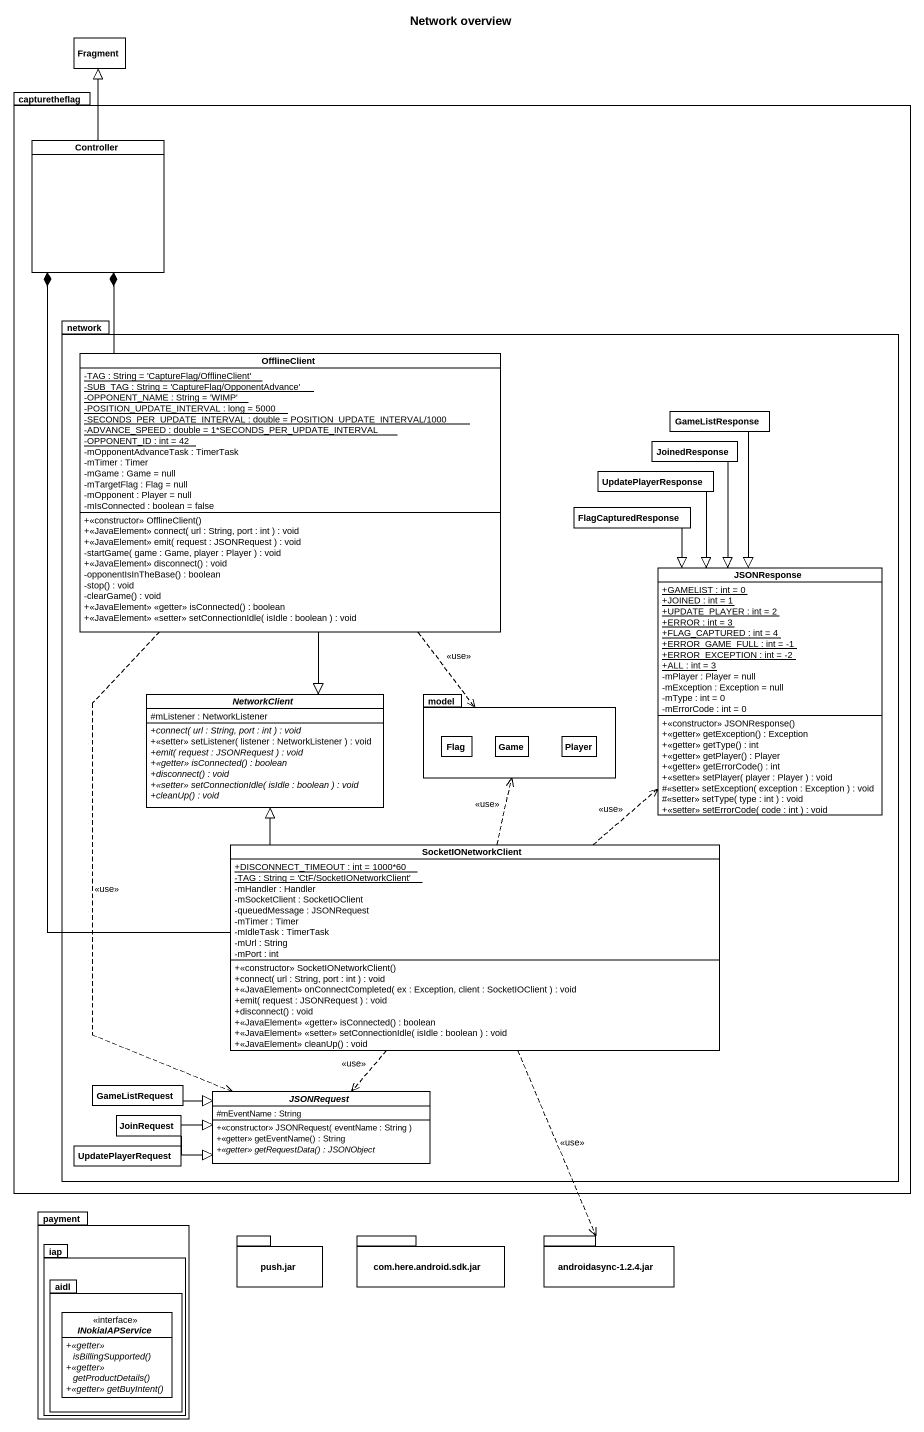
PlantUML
@startuml
title Network overview
hide circle
hide empty members
skinparam classAttributeIconSize 0
class Fragment
package capturetheflag {
  class Controller
  package "network" as network_ {
    class OfflineClient {
      {static} -TAG : String = 'CaptureFlag/OfflineClient'
      {static} -SUB_TAG : String = 'CaptureFlag/OpponentAdvance'
      {static} -OPPONENT_NAME : String = 'WIMP'
      {static} -POSITION_UPDATE_INTERVAL : long = 5000
      {static} -SECONDS_PER_UPDATE_INTERVAL : double = POSITION_UPDATE_INTERVAL/1000
      {static} -ADVANCE_SPEED : double = 1*SECONDS_PER_UPDATE_INTERVAL
      {static} -OPPONENT_ID : int = 42
      -mOpponentAdvanceTask : TimerTask
      -mTimer : Timer
      -mGame : Game = null
      -mTargetFlag : Flag = null
      -mOpponent : Player = null
      -mIsConnected : boolean = false
      +<<constructor>> OfflineClient()
      +<<JavaElement>> connect( url : String, port : int ) : void
      +<<JavaElement>> emit( request : JSONRequest ) : void
      -startGame( game : Game, player : Player ) : void
      +<<JavaElement>> disconnect() : void
      -opponentIsInTheBase() : boolean
      -stop() : void
      -clearGame() : void
      +<<JavaElement>> <<getter>> isConnected() : boolean
      +<<JavaElement>> <<setter>> setConnectionIdle( isIdle : boolean ) : void
    }
    class GameListResponse
    class UpdatePlayerResponse
    class JoinedResponse
    class FlagCapturedResponse
    class JSONResponse {
      {static} +GAMELIST : int = 0
      {static} +JOINED : int = 1
      {static} +UPDATE_PLAYER : int = 2
      {static} +ERROR : int = 3
      {static} +FLAG_CAPTURED : int = 4
      {static} +ERROR_GAME_FULL : int = -1
      {static} +ERROR_EXCEPTION : int = -2
      {static} +ALL : int = 3
      -mPlayer : Player = null
      -mException : Exception = null
      -mType : int = 0
      -mErrorCode : int = 0
      +<<constructor>> JSONResponse()
      +<<getter>> getException() : Exception
      +<<getter>> getType() : int
      +<<getter>> getPlayer() : Player
      +<<getter>> getErrorCode() : int
      +<<setter>> setPlayer( player : Player ) : void
      #<<setter>> setException( exception : Exception ) : void
      #<<setter>> setType( type : int ) : void
      +<<setter>> setErrorCode( code : int ) : void
    }
    abstract class NetworkClient {
      #mListener : NetworkListener
      {abstract} +connect( url : String, port : int ) : void
      +<<setter>> setListener( listener : NetworkListener ) : void
      {abstract} +emit( request : JSONRequest ) : void
      {abstract} +<<getter>> isConnected() : boolean
      {abstract} +disconnect() : void
      {abstract} +<<setter>> setConnectionIdle( isIdle : boolean ) : void
      {abstract} +cleanUp() : void
    }
    package model {
      class Flag
      class Game
      class Player
    }
    class SocketIONetworkClient {
      {static} +DISCONNECT_TIMEOUT : int = 1000*60
      {static} -TAG : String = 'CtF/SocketIONetworkClient'
      -mHandler : Handler
      -mSocketClient : SocketIOClient
      -queuedMessage : JSONRequest
      -mTimer : Timer
      -mIdleTask : TimerTask
      -mUrl : String
      -mPort : int
      +<<constructor>> SocketIONetworkClient()
      +connect( url : String, port : int ) : void
      +<<JavaElement>> onConnectCompleted( ex : Exception, client : SocketIOClient ) : void
      +emit( request : JSONRequest ) : void
      +disconnect() : void
      +<<JavaElement>> <<getter>> isConnected() : boolean
      +<<JavaElement>> <<setter>> setConnectionIdle( isIdle : boolean ) : void
      +<<JavaElement>> cleanUp() : void
    }
    class GameListRequest
    abstract class JSONRequest {
      #mEventName : String
      +<<constructor>> JSONRequest( eventName : String )
      +<<getter>> getEventName() : String
      {abstract} +<<getter>> getRequestData() : JSONObject
    }
    class JoinRequest
    class UpdatePlayerRequest
  }
}
package payment {
  package iap {
    package aidl {
      interface INokiaIAPService {
        {abstract} +<<getter>> isBillingSupported()
        {abstract} +<<getter>> getProductDetails()
        {abstract} +<<getter>> getBuyIntent()
      }
    }
  }
}
package "push.jar" as push_jar {
}
package "com.here.android.sdk.jar" as com_here_android_sdk_jar {
}
package "androidasync-1.2.4.jar" as androidasync_1_2_4_jar {
}
Controller -up-|> Fragment
Controller *-- OfflineClient
Controller *-- SocketIONetworkClient
OfflineClient --|> NetworkClient
OfflineClient ..> model : <<use>>
OfflineClient ..> JSONRequest : <<use>>
GameListResponse --|> JSONResponse
UpdatePlayerResponse --|> JSONResponse
JoinedResponse --|> JSONResponse
FlagCapturedResponse --|> JSONResponse
SocketIONetworkClient .up.> JSONResponse : <<use>>
SocketIONetworkClient -up-|> NetworkClient
SocketIONetworkClient .up.> model : <<use>>
SocketIONetworkClient ..> JSONRequest : <<use>>
SocketIONetworkClient ..> androidasync_1_2_4_jar : <<use>>
GameListRequest -right-|> JSONRequest
JoinRequest -right-|> JSONRequest
UpdatePlayerRequest -right-|> JSONRequest
@enduml
